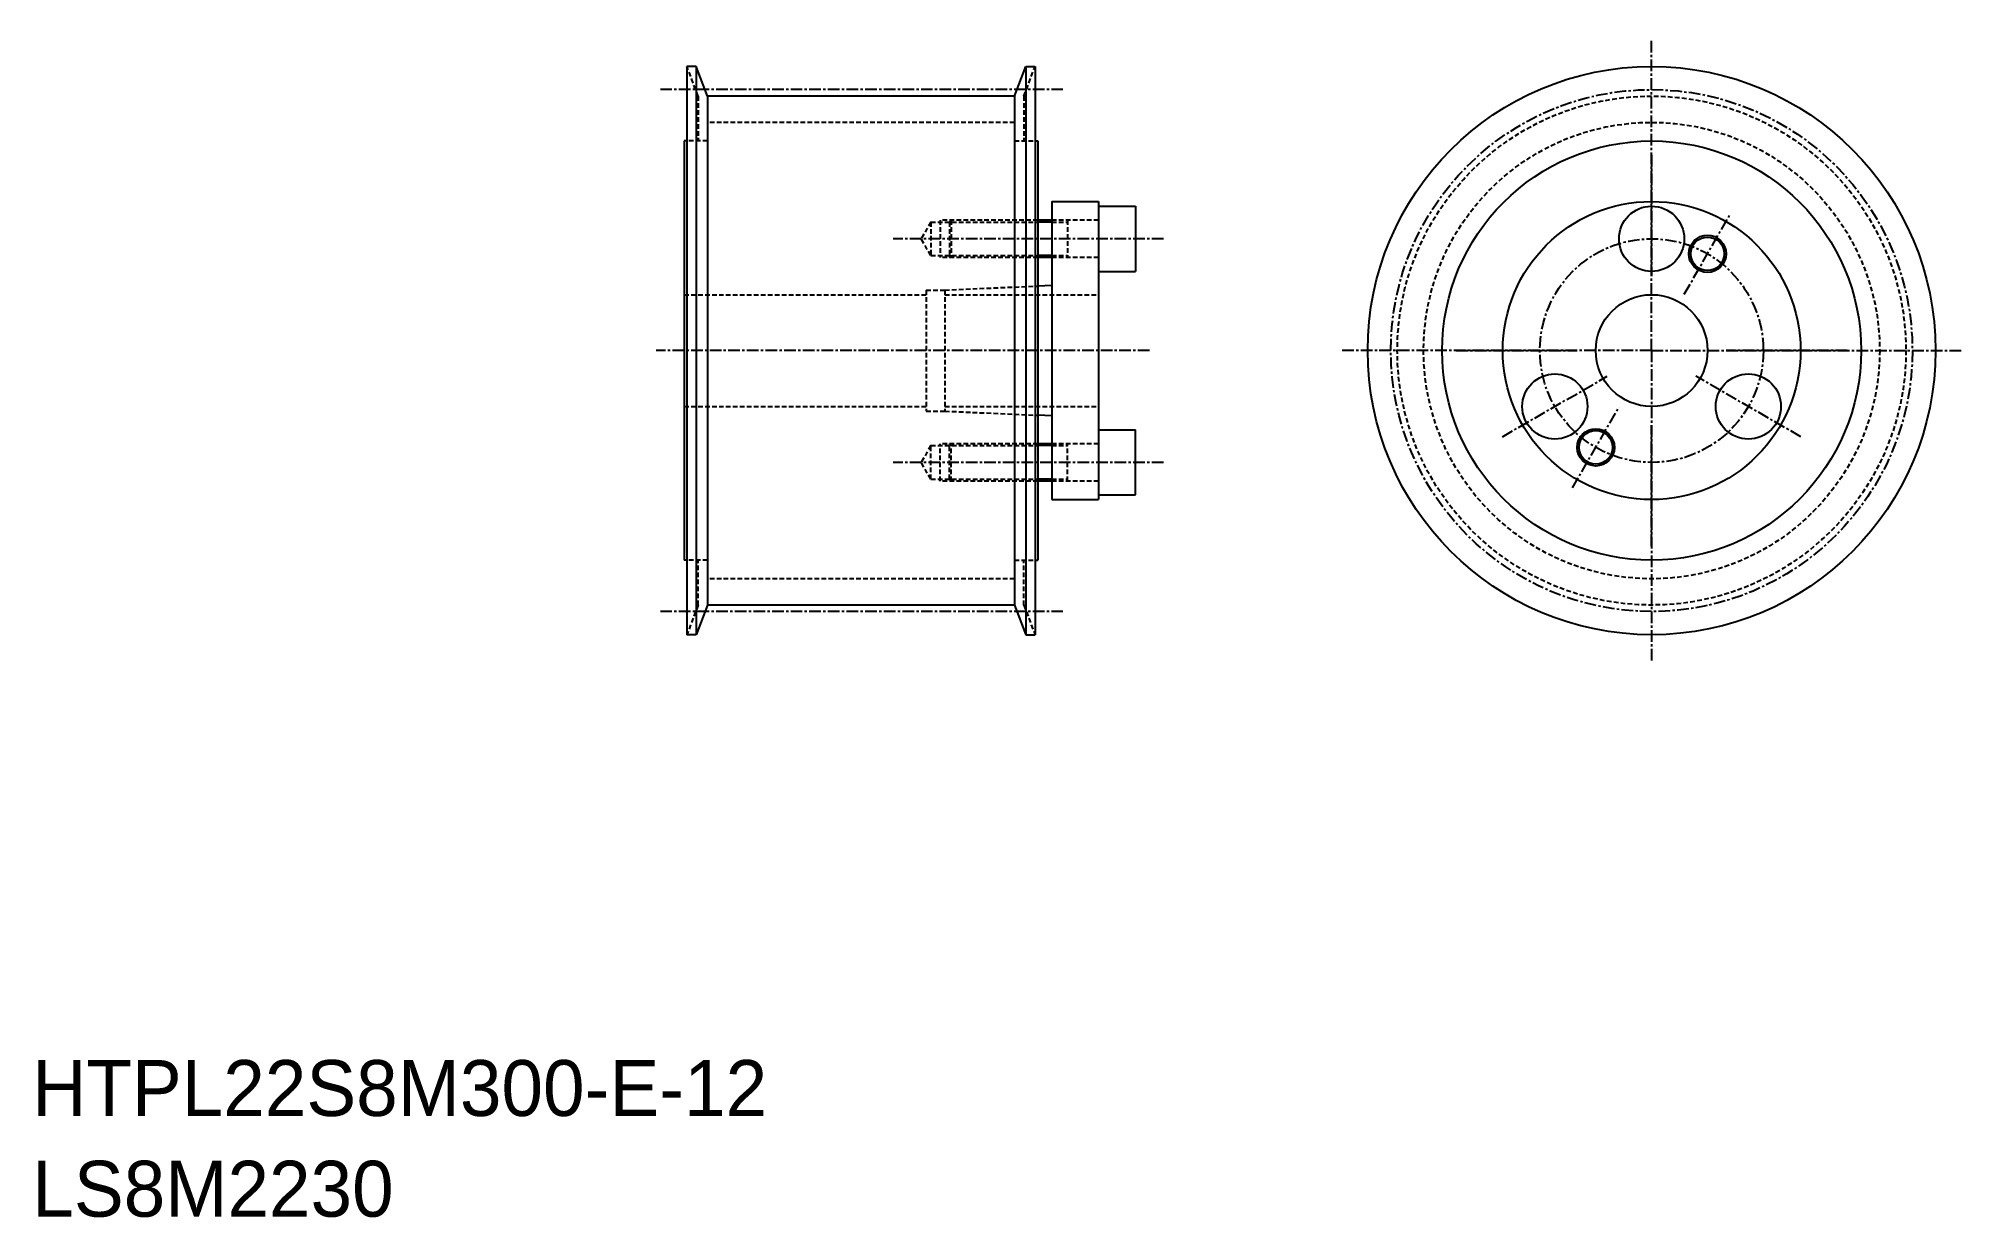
# Model space of a CAD drawing. Extents: x -285 to -79, y -61 to 66.
import ezdxf

# ---------------------------------------------------------------- set-up
doc = ezdxf.new("R2010")
doc.units = 0
doc.linetypes.add('CENTER', pattern=[2, 1.25, -0.25, 0.25, -0.25])
doc.linetypes.add('DASHED', pattern=[0.75, 0.5, -0.25])
doc.layers.get('0').update_dxf_attribs({"linetype": 'CONTINUOUS'})
doc.layers.add('CENTER', color=1, linetype='CENTER')

msp = doc.modelspace()

# ---------------------------------------------------------------- linework, layer by layer
at = {"color": 7, "linetype": 'CONTINUOUS'}
for p, q in [((-215.68, 62.66), (-215.68, 1.66)), ((-214.68, 62.66), (-215.68, 62.66)), ((-214.68, 62.66), (-214.68, 1.66)), ((-213.48, 59.48), (-214.68, 62.66)), ((-180.48, 59.48), (-179.28, 62.66)), ((-179.28, 62.66), (-179.28, 1.66)), ((-179.28, 62.66), (-178.28, 62.66)), ((-178.28, 62.66), (-178.28, 1.66)), ((-180.48, 59.48), (-213.48, 59.48)), ((-213.48, 59.48), (-213.48, 4.83)), ((-180.48, 59.48), (-180.48, 4.83)), ((-215.98, 54.66), (-215.98, 9.66)), ((-215.68, 54.66), (-215.98, 54.66)), ((-178.28, 54.66), (-177.98, 54.66)), ((-177.98, 54.66), (-177.98, 9.66)), ((-176.48, 48.16), (-176.48, 16.16)), ((-176.48, 48.16), (-171.48, 48.16)), ((-171.48, 48.16), (-171.48, 16.16)), ((-171.48, 47.66), (-167.48, 47.66)), ((-167.48, 47.66), (-167.48, 40.66)), ((-176.48, 46.16), (-177.98, 46.16)), ((-176.48, 42.16), (-177.98, 42.16)), ((-171.48, 40.66), (-167.48, 40.66)), ((-176.48, 39.16), (-177.98, 39.09)), ((-176.48, 25.16), (-177.98, 25.22)), ((-171.48, 23.66), (-167.48, 23.66)), ((-167.48, 16.66), (-167.48, 23.66)), ((-176.48, 22.16), (-177.98, 22.16)), ((-176.48, 18.16), (-177.98, 18.16)), ((-171.48, 16.66), (-167.48, 16.66)), ((-176.48, 16.16), (-171.48, 16.16)), ((-215.68, 9.66), (-215.98, 9.66)), ((-178.28, 9.66), (-177.98, 9.66)), ((-213.48, 4.83), (-214.68, 1.66)), ((-180.48, 4.83), (-213.48, 4.83)), ((-180.48, 4.83), (-179.28, 1.66)), ((-214.68, 1.66), (-215.68, 1.66)), ((-179.28, 1.66), (-178.28, 1.66))]:
    msp.add_line(p, q, dxfattribs=at)
at = {"color": 3, "linetype": 'DASHED'}
for p, q in [((-214.48, 59.48), (-215.68, 62.66)), ((-179.48, 59.48), (-178.28, 62.66)), ((-214.48, 59.48), (-214.48, 54.66)), ((-179.48, 59.48), (-179.48, 54.66)), ((-180.48, 56.65), (-213.48, 56.65)), ((-213.48, 54.66), (-215.68, 54.66)), ((-180.48, 54.66), (-178.28, 54.66)), ((-189.48, 45.96), (-190.51, 44.16)), ((-189.48, 45.96), (-189.48, 42.36)), ((-189.48, 45.96), (-177.98, 45.96)), ((-188.48, 46.16), (-188.48, 42.16)), ((-177.98, 46.16), (-188.48, 46.16)), ((-187.28, 46.16), (-187.48, 45.96)), ((-187.48, 45.96), (-187.48, 42.16)), ((-187.28, 46.16), (-187.28, 42.16)), ((-171.48, 46.16), (-176.48, 46.16)), ((-176.48, 45.96), (-174.81, 45.96)), ((-174.81, 46.16), (-174.81, 42.16)), ((-189.48, 42.36), (-190.51, 44.16)), ((-189.48, 42.36), (-177.98, 42.36)), ((-177.98, 42.16), (-188.48, 42.16)), ((-187.28, 42.16), (-187.48, 42.36)), ((-176.48, 42.36), (-174.81, 42.36)), ((-171.48, 42.16), (-176.48, 42.16)), ((-215.98, 38.16), (-189.98, 38.16)), ((-189.98, 38.66), (-189.98, 25.66)), ((-189.98, 38.66), (-187.98, 38.66)), ((-187.98, 38.66), (-177.98, 39.09)), ((-187.98, 38.66), (-187.98, 25.66)), ((-187.98, 38.16), (-171.48, 38.16)), ((-215.98, 26.16), (-189.98, 26.16)), ((-189.98, 25.66), (-187.98, 25.66)), ((-187.98, 26.16), (-171.48, 26.16)), ((-187.98, 25.66), (-177.98, 25.22)), ((-189.48, 21.96), (-190.51, 20.16)), ((-189.48, 18.36), (-189.48, 21.96)), ((-189.48, 21.96), (-177.98, 21.96)), ((-188.48, 18.16), (-188.48, 22.16)), ((-177.98, 22.16), (-188.48, 22.16)), ((-187.48, 18.36), (-187.48, 22.16)), ((-187.28, 22.16), (-187.48, 21.96)), ((-187.28, 18.16), (-187.28, 22.16)), ((-171.48, 22.16), (-176.48, 22.16)), ((-176.48, 21.96), (-174.81, 21.96)), ((-174.81, 18.16), (-174.81, 22.16)), ((-189.48, 18.36), (-190.51, 20.16)), ((-189.48, 18.36), (-177.98, 18.36)), ((-177.98, 18.16), (-188.48, 18.16)), ((-187.28, 18.16), (-187.48, 18.36)), ((-176.48, 18.36), (-174.81, 18.36)), ((-171.48, 18.16), (-176.48, 18.16)), ((-213.48, 9.66), (-215.68, 9.66)), ((-214.48, 4.83), (-214.48, 9.66)), ((-180.48, 9.66), (-178.28, 9.66)), ((-179.48, 4.83), (-179.48, 9.66)), ((-180.48, 7.66), (-213.48, 7.66)), ((-214.48, 4.83), (-215.68, 1.66)), ((-179.48, 4.83), (-178.28, 1.66))]:
    msp.add_line(p, q, dxfattribs=at)
at = {"color": 3, "linetype": 'CONTINUOUS'}
for p, q in [((-176.48, 45.96), (-177.98, 45.96)), ((-176.48, 42.36), (-177.98, 42.36)), ((-176.48, 21.96), (-177.98, 21.96)), ((-176.48, 18.36), (-177.98, 18.36))]:
    msp.add_line(p, q, dxfattribs=at)
at = {"color": 7, "linetype": 'CONTINUOUS'}
for centre, radius in [((-112.05, 32.16), 30.5), ((-112.05, 32.16), 22.5), ((-112.05, 32.16), 16), ((-112.05, 32.16), 16), ((-112.05, 44.16), 3.5), ((-106.05, 42.55), 1.8), ((-112.05, 32.16), 6), ((-122.44, 26.16), 3.5), ((-101.66, 26.16), 3.5), ((-118.05, 21.77), 1.8)]:
    msp.add_circle(centre, radius, dxfattribs=at)
at = {"color": 3, "linetype": 'DASHED'}
for radius in [27.32, 24.5]:
    msp.add_circle((-112.05, 32.16), radius, dxfattribs=at)
at = {"color": 3, "linetype": 'CONTINUOUS'}
for centre in [(-106.05, 42.55), (-118.05, 21.77)]:
    msp.add_circle(centre, 2, dxfattribs=at)
at = {"layer": 'CENTER', "color": 1, "linetype": 'CENTER'}
for p, q in [((-112.05, 32.16), (-112.05, 65.66)), ((-175.28, 60.17), (-218.68, 60.17)), ((-112.05, 53.16), (-112.05, 40.16)), ((-108.55, 38.22), (-103.55, 46.88)), ((-164.48, 44.16), (-193.51, 44.16)), ((-165.98, 32.16), (-218.98, 32.16)), ((-112.05, 32.16), (-145.55, 32.16)), ((-133.05, 32.16), (-120.05, 32.16)), ((-112.05, 32.16), (-78.55, 32.16)), ((-112.05, 32.16), (-112.05, -1.34)), ((-91.05, 32.16), (-104.05, 32.16)), ((-128.07, 22.91), (-116.81, 29.41)), ((-96.03, 22.91), (-107.29, 29.41)), ((-120.55, 17.43), (-115.55, 26.1)), ((-112.05, 11.16), (-112.05, 24.16)), ((-164.48, 20.16), (-193.51, 20.16)), ((-175.28, 4.15), (-218.68, 4.15))]:
    msp.add_line(p, q, dxfattribs=at)
for radius in [28.01, 12]:
    msp.add_circle((-112.05, 32.16), radius, dxfattribs=at)

# ---------------------------------------------------------------- texts
at = {"color": 7, "linetype": 'CONTINUOUS'}
for s, p in [('HTPL22S8M300-E-12', (-285.99, -50)), ('LS8M2230', (-285.99, -60.81))]:
    msp.add_text(s, height=6, dxfattribs=at).set_placement(p)

doc.saveas('drawing.dxf')
